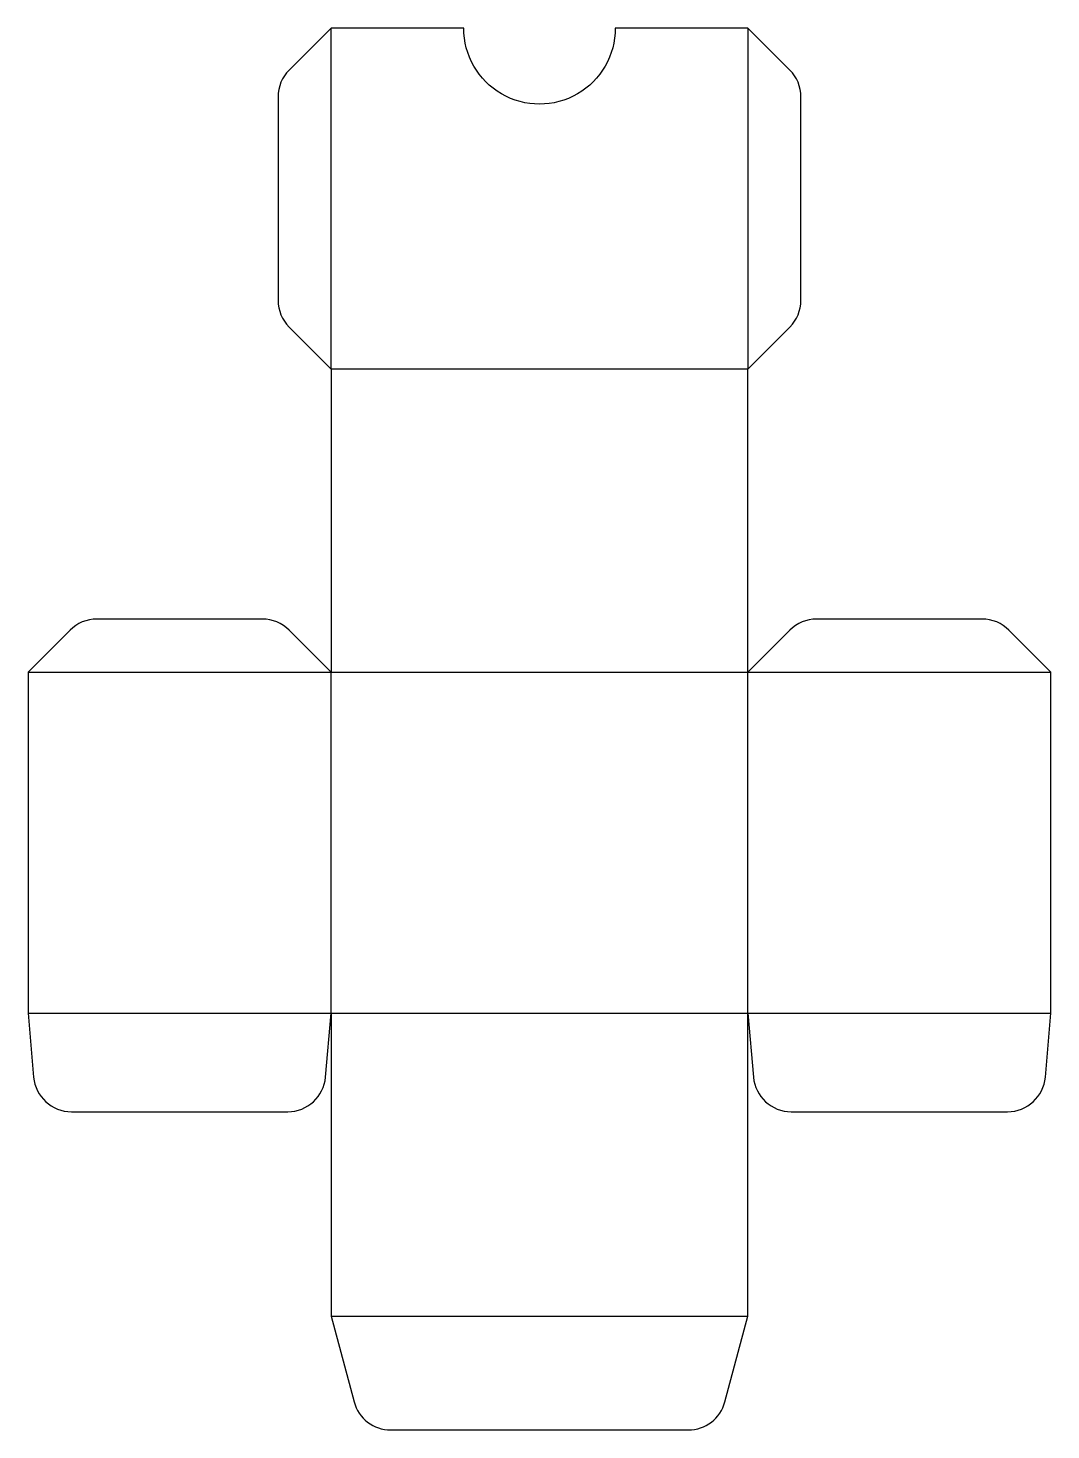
# Model space of a CAD drawing. Extents: x 0 to 135, y 0 to 185.
import ezdxf

# ---------------------------------------------------------------- set-up
doc = ezdxf.new("R2010")
doc.units = 0
doc.layers.add('CUT2', color=3, linetype='CONTINUOUS')
doc.layers.add('FOLD1', color=2, linetype='CONTINUOUS')

msp = doc.modelspace()

# ---------------------------------------------------------------- linework, layer by layer
at = {"layer": 'CUT2', "linetype": 'CONTINUOUS'}
msp.add_lwpolyline([(40, 15), (43.03, 3.71, 0.339454), (47.86, 0), (87.14, 0, 0.339454), (91.97, 3.71), (95, 15), (95, 55), (95.74, 46.56, 0.388879), (100.72, 42), (129.28, 42, 0.388879), (134.26, 46.56), (135, 55), (135, 100), (129.46, 105.54, 0.198912), (125.93, 107), (104.07, 107, 0.198912), (100.54, 105.54), (95, 100), (95, 140), (100.54, 145.54, 0.198912), (102, 149.07), (102, 175.93, 0.198912), (100.54, 179.46), (95, 185), (77.5, 185, -1.00378), (57.5, 185), (40, 185), (34.46, 179.46, 0.198912), (33, 175.93), (33, 149.07, 0.198912), (34.46, 145.54), (40, 140), (40, 100), (34.46, 105.54, 0.198912), (30.93, 107), (9.07, 107, 0.198912), (5.54, 105.54), (0, 100), (0, 55), (0.74, 46.56, 0.388879), (5.72, 42), (34.28, 42, 0.388879), (39.26, 46.56), (40, 55)], format="xyb", close=True, dxfattribs=at)
at = {"layer": 'FOLD1', "linetype": 'CONTINUOUS'}
for points in [[(95, 185), (95, 140), (40, 140), (40, 185)], [(0, 100), (40, 100), (95, 100), (135, 100)], [(40, 55), (40, 100)], [(95, 55), (95, 100)], [(0, 55), (40, 55), (95, 55), (135, 55)], [(40, 15), (95, 15)]]:
    msp.add_lwpolyline(points, dxfattribs=at)

doc.saveas('drawing.dxf')
